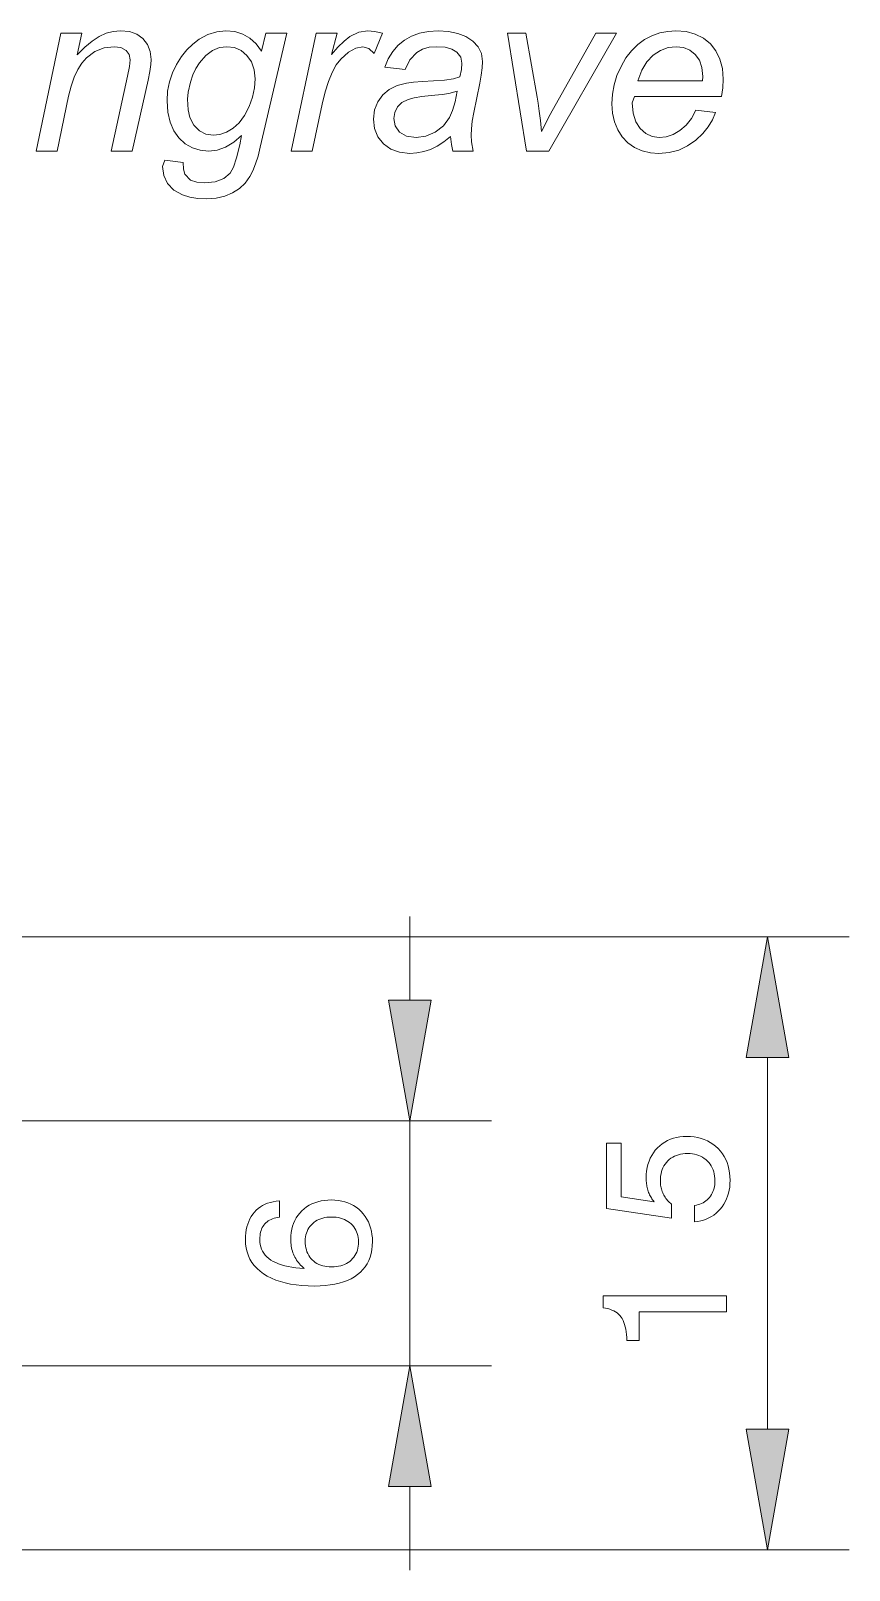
# Model space of a CAD drawing. Extents: x 0 to 297, y 0 to 420.
# Drawn here: x 210.45 to 230.47, y 42.01 to 79.69 of the extents above; entities that cross this region are included whole.
import ezdxf

# ---------------------------------------------------------------- set-up
doc = ezdxf.new("R2010")
doc.units = 0

msp = doc.modelspace()

# ---------------------------------------------------------------- linework, layer by layer
at = {"lineweight": 13, "ltscale": 0.051139}
for p, q in [((219.721, 55.967), (219.721, 58.012)), ((219.721, 42.012), (219.721, 44.058))]:
    msp.add_line(p, q, dxfattribs=at)
at = {"lineweight": 13}
for p, q in [((200.923, 57.512), (230.468, 57.512)), ((200.923, 42.512), (230.468, 42.512))]:
    msp.add_line(p, q, dxfattribs=at)
at = {"lineweight": 13, "ltscale": 0.227279}
msp.add_line((228.468, 45.467), (228.468, 54.558), dxfattribs=at)
at = {"lineweight": 13, "ltscale": 0.472596}
for p, q in [((202.817, 53.012), (221.721, 53.012)), ((202.817, 47.012), (221.721, 47.012))]:
    msp.add_line(p, q, dxfattribs=at)
at = {"lineweight": 13, "ltscale": 0.15}
msp.add_line((219.721, 47.012), (219.721, 53.012), dxfattribs=at)
at = {"lineweight": 13}
for points in [[(210.585, 76.745), (211.187, 79.634), (211.696, 79.634), (211.584, 79.098), (211.773, 79.287), (211.955, 79.438), (212.127, 79.55), (212.297, 79.628), (212.469, 79.674), (212.644, 79.69), (212.861, 79.669), (213.044, 79.605), (213.194, 79.498), (213.305, 79.357), (213.372, 79.186), (213.394, 78.988), (213.385, 78.861), (213.36, 78.693), (213.318, 78.484), (212.927, 76.745), (212.418, 76.745), (212.82, 78.581), (212.865, 78.813), (212.88, 78.976), (212.855, 79.108), (212.78, 79.211), (212.657, 79.279), (212.49, 79.301), (212.245, 79.27), (212.018, 79.179), (211.81, 79.027), (211.698, 78.901), (211.598, 78.744), (211.51, 78.556), (211.435, 78.337), (211.373, 78.086), (211.093, 76.745)], [(213.727, 76.523), (214.177, 76.468), (214.184, 76.301), (214.217, 76.182), (214.361, 76.035), (214.51, 75.985), (214.699, 75.968), (214.963, 75.994), (215.173, 76.073), (215.328, 76.205), (215.409, 76.352), (215.486, 76.582), (215.56, 76.896), (215.608, 77.129), (215.415, 76.961), (215.216, 76.841), (215.011, 76.769), (214.8, 76.745), (214.592, 76.765), (214.402, 76.826), (214.23, 76.926), (214.075, 77.067), (213.947, 77.244), (213.856, 77.455), (213.801, 77.699), (213.783, 77.976), (213.797, 78.214), (213.84, 78.442), (213.913, 78.66), (214.014, 78.868), (214.135, 79.059), (214.267, 79.225), (214.411, 79.366), (214.565, 79.482), (214.78, 79.598), (214.999, 79.667), (215.223, 79.69), (215.439, 79.67), (215.634, 79.61), (215.808, 79.51), (215.962, 79.369), (216.094, 79.189), (216.199, 79.634), (216.711, 79.634), (216.059, 76.843), (216.008, 76.624), (215.95, 76.431), (215.885, 76.264), (215.812, 76.122), (215.696, 75.962), (215.554, 75.829), (215.386, 75.721), (215.195, 75.642), (214.985, 75.595), (214.757, 75.579), (214.538, 75.589), (214.34, 75.621), (214.164, 75.673), (213.947, 75.79), (213.793, 75.95), (213.702, 76.146), (213.672, 76.368)], [(216.823, 76.745), (217.434, 79.634), (217.943, 79.634), (217.805, 79.111), (217.962, 79.291), (218.112, 79.436), (218.257, 79.548), (218.472, 79.654), (218.692, 79.69), (218.856, 79.676), (219.053, 79.634), (218.852, 79.134), (218.718, 79.259), (218.573, 79.301), (218.398, 79.267), (218.218, 79.165), (218.032, 78.995), (217.923, 78.853), (217.823, 78.672), (217.732, 78.452), (217.649, 78.193), (217.574, 77.896), (217.331, 76.745)], [(220.719, 77.104), (220.551, 76.971), (220.387, 76.865), (220.227, 76.787), (220.065, 76.733), (219.896, 76.701), (219.72, 76.69), (219.471, 76.716), (219.256, 76.794), (219.075, 76.924), (218.939, 77.095), (218.858, 77.295), (218.83, 77.525), (218.857, 77.752), (218.936, 77.952), (219.059, 78.119), (219.216, 78.25), (219.41, 78.347), (219.643, 78.411), (219.809, 78.431), (220.029, 78.448), (220.302, 78.462), (220.573, 78.482), (220.788, 78.514), (220.947, 78.56), (220.984, 78.744), (220.997, 78.895), (220.966, 79.048), (220.875, 79.165), (220.746, 79.24), (220.583, 79.286), (220.385, 79.301), (220.195, 79.285), (220.03, 79.237), (219.889, 79.156), (219.722, 78.981), (219.608, 78.745), (219.108, 78.801), (219.195, 79.004), (219.304, 79.181), (219.435, 79.334), (219.588, 79.461), (219.763, 79.561), (219.959, 79.633), (220.177, 79.676), (220.416, 79.69), (220.669, 79.674), (220.893, 79.626), (221.09, 79.546), (221.259, 79.435), (221.391, 79.296), (221.471, 79.131), (221.497, 78.942), (221.49, 78.78), (221.47, 78.602), (221.435, 78.408), (221.289, 77.692), (221.25, 77.478), (221.227, 77.293), (221.219, 77.136), (221.233, 76.971), (221.274, 76.745), (220.77, 76.745), (220.739, 76.906)], [(222.577, 76.745), (222.108, 79.634), (222.557, 79.634), (222.834, 78.064), (222.858, 77.915), (222.884, 77.725), (222.914, 77.495), (222.946, 77.224), (223.022, 77.381), (223.107, 77.549), (223.202, 77.728), (223.308, 77.919), (224.275, 79.634), (224.775, 79.634), (223.119, 76.745)], [(226.718, 77.745), (227.195, 77.69), (227.125, 77.514), (227.022, 77.342), (226.885, 77.174), (226.714, 77.011), (226.516, 76.871), (226.301, 76.77), (226.068, 76.71), (225.816, 76.69), (225.605, 76.706), (225.406, 76.755), (225.219, 76.837), (225.053, 76.95), (224.915, 77.093), (224.806, 77.265), (224.727, 77.462), (224.679, 77.675), (224.664, 77.906), (224.678, 78.139), (224.719, 78.369), (224.789, 78.596), (224.887, 78.818), (225.007, 79.025), (225.143, 79.203), (225.295, 79.353), (225.464, 79.475), (225.645, 79.569), (225.833, 79.636), (226.029, 79.676), (226.231, 79.69), (226.481, 79.67), (226.705, 79.611), (226.901, 79.512), (227.072, 79.373), (227.209, 79.2), (227.307, 78.998), (227.366, 78.768), (227.386, 78.508), (227.376, 78.296), (227.345, 78.079), (225.219, 78.079), (225.164, 77.924), (225.185, 77.672), (225.248, 77.462), (225.354, 77.296), (225.491, 77.175), (225.646, 77.103), (225.82, 77.079), (225.991, 77.098), (226.161, 77.155), (226.329, 77.25), (226.483, 77.381), (226.613, 77.546)], [(214.283, 78.015), (214.297, 77.754), (214.34, 77.567), (214.44, 77.381), (214.574, 77.245), (214.735, 77.162), (214.913, 77.134), (215.075, 77.153), (215.237, 77.21), (215.398, 77.305), (215.548, 77.439), (215.678, 77.615), (215.788, 77.833), (215.871, 78.067), (215.921, 78.294), (215.937, 78.515), (215.915, 78.738), (215.849, 78.929), (215.738, 79.088), (215.595, 79.206), (215.432, 79.277), (215.247, 79.301), (215.069, 79.277), (214.896, 79.204), (214.732, 79.081), (214.58, 78.908), (214.49, 78.767), (214.416, 78.609), (214.358, 78.434), (214.302, 78.191)], [(225.297, 78.468), (226.883, 78.468), (226.886, 78.572), (226.866, 78.789), (226.805, 78.969), (226.705, 79.113), (226.573, 79.217), (226.418, 79.28), (226.239, 79.301), (226.039, 79.278), (225.852, 79.209), (225.676, 79.093), (225.521, 78.931), (225.394, 78.723)], [(220.881, 78.215), (220.673, 78.153), (220.511, 78.13), (220.247, 78.107), (220.012, 78.079), (219.825, 78.048), (219.684, 78.011), (219.53, 77.936), (219.419, 77.827), (219.353, 77.693), (219.33, 77.547), (219.366, 77.361), (219.472, 77.211), (219.644, 77.112), (219.876, 77.079), (220.115, 77.111), (220.344, 77.207), (220.543, 77.36), (220.69, 77.564), (220.766, 77.738), (220.829, 77.955)], [(228.989, 54.558), (228.468, 57.512), (227.947, 54.558)], [(219.2, 55.967), (219.721, 53.012), (220.242, 55.967)], [(226.686, 50.541), (226.686, 50.941), (226.732, 50.95), (226.776, 50.961), (226.817, 50.974), (226.857, 50.99), (226.895, 51.008), (226.93, 51.029), (226.964, 51.052), (226.995, 51.078), (227.025, 51.106), (227.052, 51.136), (227.077, 51.169), (227.099, 51.204), (227.119, 51.24), (227.136, 51.278), (227.151, 51.317), (227.163, 51.359), (227.172, 51.402), (227.178, 51.447), (227.182, 51.494), (227.184, 51.542), (227.182, 51.601), (227.176, 51.658), (227.167, 51.713), (227.154, 51.765), (227.138, 51.814), (227.118, 51.862), (227.094, 51.906), (227.066, 51.949), (227.035, 51.989), (227, 52.027), (226.962, 52.062), (226.922, 52.093), (226.88, 52.121), (226.835, 52.145), (226.788, 52.165), (226.738, 52.181), (226.687, 52.194), (226.633, 52.203), (226.576, 52.209), (226.518, 52.211), (226.458, 52.209), (226.4, 52.203), (226.345, 52.194), (226.293, 52.182), (226.243, 52.165), (226.195, 52.145), (226.151, 52.122), (226.108, 52.095), (226.068, 52.064), (226.031, 52.029), (225.996, 51.992), (225.965, 51.952), (225.938, 51.909), (225.914, 51.864), (225.895, 51.817), (225.878, 51.767), (225.866, 51.714), (225.856, 51.66), (225.851, 51.602), (225.849, 51.542), (225.85, 51.508), (225.852, 51.473), (225.855, 51.44), (225.86, 51.407), (225.867, 51.375), (225.874, 51.343), (225.883, 51.312), (225.894, 51.282), (225.906, 51.252), (225.919, 51.223), (225.933, 51.194), (225.949, 51.167), (225.967, 51.14), (225.985, 51.113), (226.005, 51.088), (226.027, 51.063), (226.049, 51.039), (226.073, 51.015), (226.099, 50.993), (226.125, 50.971), (226.125, 50.627), (224.536, 50.863), (224.536, 52.466), (224.89, 52.466), (224.89, 51.152), (225.697, 51.032), (225.679, 51.054), (225.661, 51.077), (225.645, 51.1), (225.629, 51.124), (225.614, 51.149), (225.6, 51.175), (225.587, 51.202), (225.575, 51.229), (225.563, 51.257), (225.553, 51.286), (225.544, 51.316), (225.535, 51.346), (225.528, 51.376), (225.521, 51.408), (225.516, 51.439), (225.511, 51.471), (225.508, 51.504), (225.505, 51.537), (225.504, 51.571), (225.503, 51.605), (225.506, 51.696), (225.514, 51.783), (225.528, 51.866), (225.547, 51.946), (225.572, 52.022), (225.602, 52.095), (225.638, 52.164), (225.679, 52.229), (225.725, 52.291), (225.778, 52.349), (225.834, 52.402), (225.894, 52.45), (225.957, 52.492), (226.024, 52.529), (226.094, 52.56), (226.168, 52.585), (226.245, 52.605), (226.325, 52.619), (226.409, 52.627), (226.496, 52.63), (226.589, 52.627), (226.678, 52.618), (226.764, 52.603), (226.846, 52.582), (226.924, 52.556), (226.999, 52.523), (227.07, 52.484), (227.137, 52.439), (227.201, 52.388), (227.262, 52.332), (227.317, 52.27), (227.367, 52.205), (227.411, 52.137), (227.449, 52.064), (227.482, 51.988), (227.508, 51.909), (227.528, 51.826), (227.543, 51.739), (227.552, 51.649), (227.555, 51.555), (227.552, 51.472), (227.545, 51.391), (227.533, 51.314), (227.516, 51.239), (227.495, 51.167), (227.469, 51.098), (227.438, 51.032), (227.402, 50.969), (227.361, 50.909), (227.315, 50.852), (227.266, 50.798), (227.214, 50.75), (227.158, 50.706), (227.1, 50.668), (227.039, 50.634), (226.974, 50.606), (226.907, 50.582), (226.836, 50.563), (226.763, 50.55)], [(216.533, 51.049), (216.533, 50.652), (216.487, 50.646), (216.444, 50.638), (216.402, 50.628), (216.363, 50.615), (216.326, 50.6), (216.292, 50.583), (216.259, 50.563), (216.229, 50.541), (216.201, 50.516), (216.175, 50.49), (216.152, 50.461), (216.131, 50.43), (216.112, 50.397), (216.096, 50.362), (216.083, 50.325), (216.072, 50.286), (216.063, 50.244), (216.057, 50.201), (216.053, 50.156), (216.052, 50.108), (216.055, 50.044), (216.063, 49.983), (216.076, 49.925), (216.095, 49.87), (216.119, 49.818), (216.149, 49.769), (216.184, 49.723), (216.225, 49.681), (216.271, 49.641), (216.322, 49.604), (216.379, 49.571), (216.441, 49.54), (216.509, 49.512), (216.582, 49.488), (216.661, 49.466), (216.746, 49.447), (216.836, 49.431), (216.932, 49.417), (217.033, 49.407), (217.14, 49.4), (217.108, 49.426), (217.078, 49.453), (217.049, 49.481), (217.022, 49.51), (216.997, 49.54), (216.973, 49.572), (216.951, 49.604), (216.93, 49.638), (216.911, 49.673), (216.893, 49.709), (216.877, 49.746), (216.863, 49.783), (216.85, 49.822), (216.839, 49.862), (216.83, 49.902), (216.822, 49.943), (216.816, 49.985), (216.812, 50.028), (216.81, 50.072), (216.809, 50.117), (216.812, 50.2), (216.82, 50.281), (216.833, 50.358), (216.853, 50.432), (216.877, 50.502), (216.907, 50.57), (216.943, 50.634), (216.984, 50.695), (217.03, 50.753), (217.082, 50.808), (217.138, 50.859), (217.198, 50.904), (217.261, 50.944), (217.328, 50.978), (217.398, 51.007), (217.472, 51.031), (217.549, 51.05), (217.63, 51.063), (217.714, 51.071), (217.802, 51.074), (217.89, 51.071), (217.974, 51.063), (218.055, 51.048), (218.133, 51.029), (218.207, 51.003), (218.278, 50.972), (218.345, 50.936), (218.41, 50.894), (218.471, 50.846), (218.528, 50.792), (218.581, 50.734), (218.629, 50.673), (218.671, 50.608), (218.707, 50.539), (218.738, 50.467), (218.763, 50.392), (218.782, 50.313), (218.796, 50.231), (218.805, 50.145), (218.807, 50.056), (218.804, 49.953), (218.793, 49.855), (218.775, 49.761), (218.749, 49.673), (218.716, 49.59), (218.676, 49.512), (218.629, 49.439), (218.574, 49.37), (218.512, 49.307), (218.443, 49.248), (218.367, 49.195), (218.284, 49.147), (218.195, 49.105), (218.099, 49.069), (217.997, 49.038), (217.889, 49.013), (217.774, 48.993), (217.653, 48.979), (217.525, 48.97), (217.391, 48.968), (217.233, 48.971), (217.083, 48.98), (216.94, 48.995), (216.805, 49.015), (216.676, 49.042), (216.555, 49.075), (216.441, 49.114), (216.335, 49.159), (216.236, 49.209), (216.144, 49.266), (216.06, 49.328), (215.985, 49.395), (215.918, 49.467), (215.861, 49.543), (215.812, 49.624), (215.773, 49.71), (215.742, 49.801), (215.72, 49.896), (215.706, 49.997), (215.702, 50.102), (215.704, 50.186), (215.711, 50.266), (215.722, 50.342), (215.737, 50.415), (215.756, 50.485), (215.78, 50.551), (215.808, 50.613), (215.841, 50.671), (215.878, 50.726), (215.919, 50.778), (215.964, 50.825), (216.013, 50.868), (216.066, 50.906), (216.122, 50.94), (216.181, 50.969), (216.244, 50.994), (216.311, 51.014), (216.381, 51.03), (216.455, 51.042)], [(217.806, 50.656), (217.749, 50.655), (217.694, 50.65), (217.641, 50.642), (217.591, 50.63), (217.543, 50.616), (217.497, 50.598), (217.454, 50.577), (217.413, 50.552), (217.374, 50.525), (217.338, 50.494), (217.305, 50.461), (217.275, 50.425), (217.249, 50.388), (217.226, 50.348), (217.207, 50.306), (217.191, 50.263), (217.179, 50.217), (217.17, 50.17), (217.165, 50.12), (217.163, 50.068), (217.165, 50.01), (217.17, 49.955), (217.179, 49.903), (217.191, 49.852), (217.206, 49.805), (217.225, 49.76), (217.248, 49.717), (217.274, 49.678), (217.303, 49.64), (217.336, 49.605), (217.372, 49.574), (217.41, 49.545), (217.451, 49.52), (217.495, 49.498), (217.541, 49.48), (217.59, 49.465), (217.641, 49.453), (217.695, 49.445), (217.751, 49.439), (217.81, 49.438), (217.869, 49.439), (217.926, 49.444), (217.98, 49.453), (218.032, 49.464), (218.081, 49.479), (218.127, 49.497), (218.171, 49.519), (218.213, 49.544), (218.252, 49.572), (218.289, 49.603), (218.322, 49.638), (218.353, 49.674), (218.379, 49.713), (218.402, 49.754), (218.422, 49.798), (218.438, 49.844), (218.45, 49.892), (218.459, 49.943), (218.464, 49.996), (218.466, 50.051), (218.464, 50.104), (218.459, 50.155), (218.45, 50.204), (218.437, 50.251), (218.42, 50.296), (218.4, 50.338), (218.377, 50.379), (218.349, 50.418), (218.318, 50.454), (218.284, 50.489), (218.246, 50.521), (218.206, 50.549), (218.164, 50.574), (218.12, 50.596), (218.073, 50.614), (218.024, 50.63), (217.973, 50.641), (217.92, 50.65), (217.864, 50.655)], [(227.468, 48.336), (225.335, 48.336), (225.335, 47.636), (225.029, 47.636), (225.027, 47.711), (225.021, 47.782), (225.014, 47.849), (225.003, 47.913), (224.99, 47.972), (224.975, 48.027), (224.957, 48.079), (224.936, 48.126), (224.913, 48.17), (224.887, 48.209), (224.858, 48.245), (224.826, 48.278), (224.79, 48.308), (224.752, 48.335), (224.709, 48.359), (224.664, 48.38), (224.615, 48.398), (224.563, 48.414), (224.508, 48.426), (224.449, 48.435), (224.449, 48.728), (227.468, 48.728)], [(220.242, 44.058), (219.721, 47.012), (219.2, 44.058)], [(227.947, 45.467), (228.468, 42.512), (228.989, 45.467)]]:
    msp.add_lwpolyline(points, close=True, dxfattribs=at)
for points in [[(228.989, 54.558), (228.468, 57.512), (228.989, 54.558), (227.947, 54.558)], [(219.2, 55.967), (219.721, 53.012), (219.2, 55.967), (220.242, 55.967)], [(220.242, 44.058), (219.721, 47.012), (220.242, 44.058), (219.2, 44.058)], [(227.947, 45.467), (228.468, 42.512), (227.947, 45.467), (228.989, 45.467)]]:
    msp.add_solid(points, dxfattribs=at)

doc.saveas('drawing.dxf')
